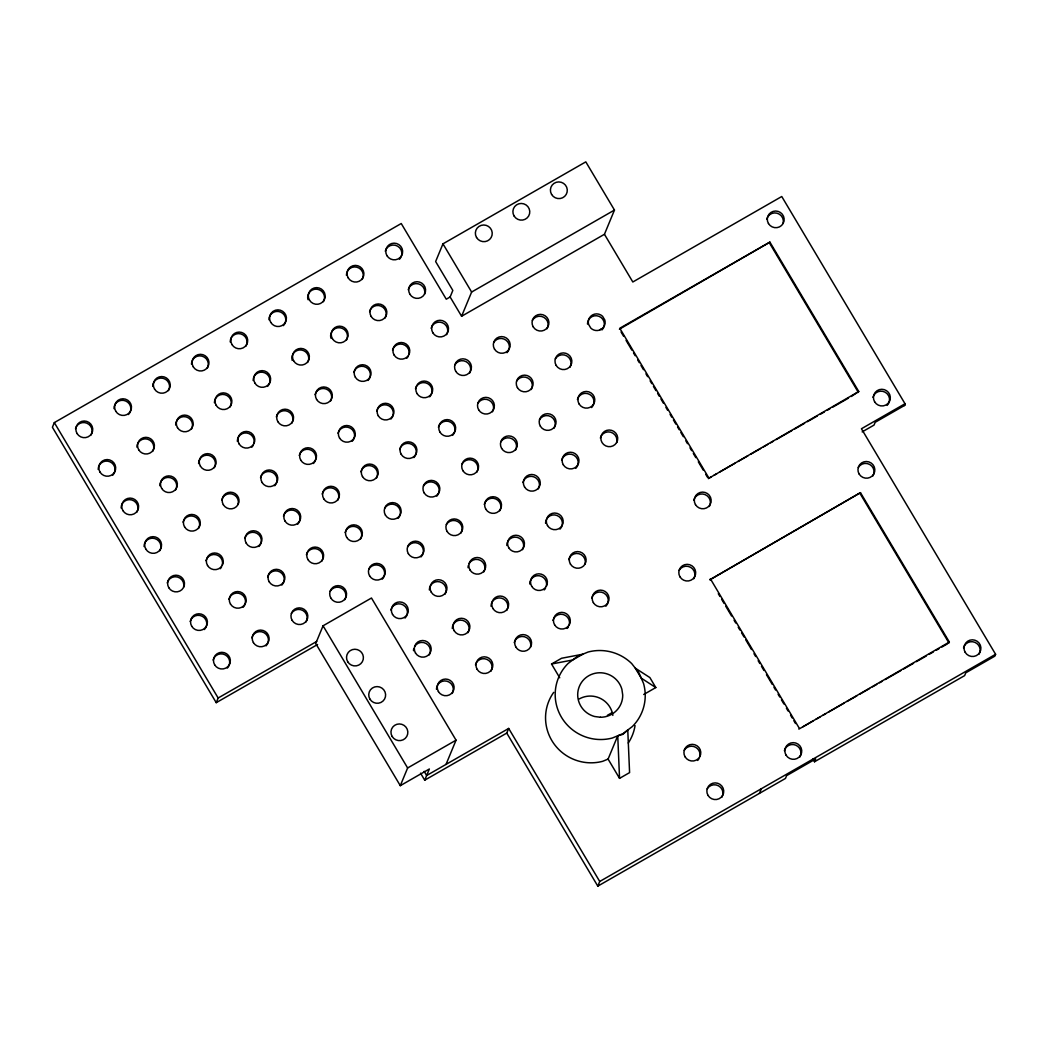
<?xml version="1.0" encoding="UTF-8"?>
<svg xmlns="http://www.w3.org/2000/svg" width="1048" height="1048" viewBox="0 0 1048 1048"><rect width="100%" height="100%" fill="white"/><g stroke="black" fill="none" stroke-linecap="round" stroke-linejoin="round"><path stroke-width="1.5" d="M450.129 296.99L452.828 290.44L435.627 261.542L442.963 243.843L585.806 161.864L614.469 210.059L604.447 234.28L461.592 316.26L450.129 296.99L446.265 299.204L401.24 223.525L54.326 422.606L52.4 427.27L216.229 702.671L317.57 644.507M216.229 702.671L218.154 698.007L316.692 641.468M446.016 764.411L456.05 740.176L371.477 598.015L323.059 625.8L315.723 643.511L400.297 785.673L429.353 768.996L424.715 780.184L420.549 773.175M461.592 316.26L471.626 292.038L614.469 210.059M400.297 785.673L407.633 767.974L456.05 740.176M506.76 733.089L508.686 728.439L599.731 881.473L597.805 886.136L506.76 733.089L424.715 780.184M619.407 329.19L769.9 242.114L858.757 391.507L851.29 396.498M858.757 391.507L708.278 478.582L711.107 476.958M608.089 759.08L617.744 735.788L622.813 734.36L627.765 730.037L629.586 772.612L619.551 778.363L608.089 759.08L602.692 761.307A45.116 44.396 22.5 0 1 553.829 743.621A45.116 44.396 22.5 0 1 553.685 692.374M860.474 492.652L709.981 579.727L860.474 492.652L949.344 642.044L948.964 642.974L860.094 493.582M904.241 405.615L905.014 403.742L781.756 196.513L632.822 281.991L604.447 234.28M759.433 793.375L761.359 788.712M798.851 729.12L949.344 642.044M812.868 759.014L814.506 761.765L815.672 758.962L786.616 775.638L785.463 778.441L597.805 886.136M905.014 403.742L861.443 428.75L995.6 654.293L994.827 656.153L965.771 672.829L964.619 675.619L814.506 761.765M601.88 328.758L602.731 328.103A8.463 8.319 22.5 0 0 604.827 320.046L602.6 316.3A8.463 8.332 21.4 0 0 588.57 324.356L590.797 328.103A8.463 8.319 22.5 0 0 598.971 330.264L601.88 328.758L599.98 329.845M769.9 242.114L619.787 328.26L708.658 477.652M713.937 475.334L716.766 473.709M719.596 472.085L735.172 463.137M738.015 461.513L747.918 455.828M750.748 454.203L760.665 448.518M763.494 446.88L767.752 444.444M770.581 442.819L773.411 441.195M776.24 439.571L791.816 430.636M794.659 429.012L804.563 423.313M807.392 421.689L817.309 416.004M820.139 414.379L824.396 411.943M827.226 410.318L830.055 408.694M832.885 407.069L848.461 398.122M905.21 405.052L875.198 422.279L874.032 425.082L862.15 431.894M551.536 664.013L561.558 658.262L582.675 654.24L572.653 660.004L551.536 664.013L559.724 677.781M508.686 728.439L426.641 775.52L424.165 771.341M607.395 715.339L612.242 712.561M643.708 694.496L655.812 687.554L649.878 677.571L635.324 668.179L641.258 678.161L655.812 687.554M803.109 726.683L813.012 720.998M815.855 719.373L820.099 716.937M822.929 715.312L825.759 713.675M828.588 712.05L844.164 703.116M847.007 701.492L856.91 695.807M859.753 694.182L869.657 688.484M872.486 686.859L876.744 684.423M879.573 682.798L882.403 681.174M885.233 679.549L900.808 670.615M903.651 668.978L913.555 663.292M916.397 661.668L926.301 655.983M929.131 654.358L933.388 651.922M936.218 650.297L939.047 648.673M941.877 647.048L947.549 643.786M599.731 881.473L995.6 654.293M769.507 243.044L858.378 392.437M621.058 331.98L623.56 336.172M626.049 340.364L631.865 350.137M633.516 352.927L635.18 355.717M637.669 359.909L639.332 362.7M640.996 365.49L643.485 369.682M645.974 373.861L647.638 376.664M650.127 380.843L651.791 383.647M653.454 386.437L655.943 390.616M657.607 393.419L659.271 396.209M660.934 399L663.423 403.192M665.912 407.371L667.576 410.174M670.065 414.353L671.729 417.143M673.392 419.947L675.881 424.126M677.545 426.916L679.209 429.719M680.859 432.51L683.361 436.702M685.851 440.881L687.514 443.671M690.003 447.863L691.667 450.653M693.317 453.443L695.82 457.635M698.309 461.827L703.287 470.198M705.776 474.39L707.439 477.181M710.374 578.797L799.244 728.19M718.286 593.692L719.95 596.482M721.614 599.273L724.103 603.465M725.766 606.255L731.583 616.028M734.072 620.22L735.735 623.01M738.224 627.202L739.888 629.992M741.552 632.782L744.041 636.974M745.704 639.765L751.508 649.537M754.01 653.729L755.66 656.52M758.163 660.712L759.813 663.502M761.477 666.292L763.966 670.484M766.468 674.676L772.284 684.449M773.935 687.239L775.599 690.029M778.088 694.221L779.751 697.012M781.415 699.802L783.904 703.994M786.393 708.173L788.057 710.976M790.546 715.155L792.209 717.959M793.873 720.749L795.537 723.539M442.963 243.843L471.626 292.038M323.059 625.8L407.633 767.974M54.326 422.606L218.154 698.007M617.744 735.788L619.551 778.363M385.271 251.206A8.463 8.319 22.5 0 1 397.585 246.149A8.463 8.319 22.5 0 1 399.471 259.275M429.326 589.919A8.463 8.319 22.5 0 1 439.859 581.863A8.463 8.319 22.5 0 1 445.125 594.098M468.063 567.689A8.463 8.319 22.5 0 1 468.325 565.527M469.15 563.523A8.463 8.319 22.5 0 1 480.639 560.47A8.463 8.319 22.5 0 1 483.862 571.867M408.065 356.543A8.463 8.319 22.5 0 1 406.742 358.259M392.541 350.202A8.463 8.319 22.5 0 1 402.812 344.307A8.463 8.319 22.5 0 1 408.89 354.525M159.846 485.735A8.463 8.319 22.5 0 1 170.392 477.678A8.463 8.319 22.5 0 1 175.645 489.914M322.195 493.988A8.463 8.319 22.5 0 1 333.513 488.447A8.463 8.319 22.5 0 1 337.731 500.328M183.046 522.127A8.463 8.319 22.5 0 1 194.365 516.585A8.463 8.319 22.5 0 1 198.583 528.467M136.921 447.182A8.463 8.319 22.5 0 1 147.454 439.138A8.463 8.319 22.5 0 1 152.72 451.374M221.521 567.02A8.463 8.319 22.5 0 1 220.198 568.75M205.984 560.68A8.463 8.319 22.5 0 1 216.255 554.785A8.463 8.319 22.5 0 1 222.333 565.016M283.458 516.219A8.463 8.319 22.5 0 1 295.772 511.162A8.463 8.319 22.5 0 1 297.671 524.288M221.783 499.896A8.463 8.319 22.5 0 1 232.053 494.001A8.463 8.319 22.5 0 1 238.145 504.232M438.405 427.296A8.463 8.319 22.5 0 1 450.719 422.239A8.463 8.319 22.5 0 1 452.618 435.365M337.993 433.204A8.463 8.319 22.5 0 1 350.32 428.147A8.463 8.319 22.5 0 1 352.207 441.274M399.668 449.526A8.463 8.319 22.5 0 1 411.982 444.47A8.463 8.319 22.5 0 1 413.881 457.596M345.133 532.541A8.463 8.319 22.5 0 1 356.451 527A8.463 8.319 22.5 0 1 360.656 538.882M423.418 486.076A8.463 8.319 22.5 0 1 435.837 483.626A8.463 8.319 22.5 0 1 436.806 496.149M152.72 386.398A8.463 8.319 22.5 0 1 163.252 378.354A8.463 8.319 22.5 0 1 168.518 390.59M330.919 338.19A8.463 8.319 22.5 0 1 340.05 327.762A8.463 8.319 22.5 0 1 346.403 340.22M268.93 319.719A8.463 8.319 22.5 0 1 280.51 312.016A8.463 8.319 22.5 0 1 283.405 325.627M113.983 408.628A8.463 8.319 22.5 0 1 125.563 400.926A8.463 8.319 22.5 0 1 128.459 414.536M353.805 372.433A8.463 8.319 22.5 0 1 366.119 367.363A8.463 8.319 22.5 0 1 368.005 380.49M75.508 428.711A8.463 8.319 22.5 0 1 86.827 423.156A8.463 8.319 22.5 0 1 91.045 435.051M98.185 469.412A8.463 8.319 22.5 0 1 109.765 461.709A8.463 8.319 22.5 0 1 112.66 475.32M346.403 275.257A8.463 8.319 22.5 0 1 356.936 267.201A8.463 8.319 22.5 0 1 362.202 279.436M307.981 299.636A8.463 8.319 22.5 0 1 317.125 289.209A8.463 8.319 22.5 0 1 323.465 301.667M369.603 311.649A8.463 8.319 22.5 0 1 380.922 306.095A8.463 8.319 22.5 0 1 385.14 317.989M545.536 588.19A8.463 8.319 22.5 0 1 544.213 589.919M529.738 584.011A8.463 8.319 22.5 0 1 539.183 575.745A8.463 8.319 22.5 0 1 546.349 586.186M568.461 626.743A8.463 8.319 22.5 0 1 567.138 628.473M552.938 620.403A8.463 8.319 22.5 0 1 563.208 614.508A8.463 8.319 22.5 0 1 569.287 624.739M516.559 381.171A8.463 8.319 22.5 0 1 528.048 378.118A8.463 8.319 22.5 0 1 531.271 389.515M539.497 419.724A8.463 8.319 22.5 0 1 550.986 416.672A8.463 8.319 22.5 0 1 554.209 428.069M493.621 342.617A8.463 8.319 22.5 0 1 506.04 340.181A8.463 8.319 22.5 0 1 507.009 352.691M376.73 410.973A8.463 8.319 22.5 0 1 389.057 405.917A8.463 8.319 22.5 0 1 390.943 419.043M514.201 642.634A8.463 8.319 22.5 0 1 524.472 636.739A8.463 8.319 22.5 0 1 530.55 646.97M436.453 689.256A8.463 8.319 22.5 0 1 446.998 681.2A8.463 8.319 22.5 0 1 452.251 693.435M475.464 664.864A8.463 8.319 22.5 0 1 486.783 659.323A8.463 8.319 22.5 0 1 490.988 671.205M506.8 545.458A8.463 8.319 22.5 0 1 517.332 537.401A8.463 8.319 22.5 0 1 522.598 549.637M121.11 507.966A8.463 8.319 22.5 0 1 131.655 499.909A8.463 8.319 22.5 0 1 136.908 512.144M413.528 650.703A8.463 8.319 22.5 0 1 413.79 648.542M414.615 646.537A8.463 8.319 22.5 0 1 426.104 643.485A8.463 8.319 22.5 0 1 429.326 654.882M452.264 628.473A8.463 8.319 22.5 0 1 462.797 620.416A8.463 8.319 22.5 0 1 468.063 632.651M491.001 606.242A8.463 8.319 22.5 0 1 501.534 598.185A8.463 8.319 22.5 0 1 506.8 610.421M228.923 599.233A8.463 8.319 22.5 0 1 241.237 594.177A8.463 8.319 22.5 0 1 243.123 607.303M244.721 538.449A8.463 8.319 22.5 0 1 257.035 533.393A8.463 8.319 22.5 0 1 258.935 546.519M190.186 621.464A8.463 8.319 22.5 0 1 202.5 616.407A8.463 8.319 22.5 0 1 204.386 629.534M253.118 445.452A8.463 8.319 22.5 0 1 251.795 447.182M237.32 441.274A8.463 8.319 22.5 0 1 246.778 433.007A8.463 8.319 22.5 0 1 253.944 443.448M198.583 463.504A8.463 8.319 22.5 0 1 209.128 455.461A8.463 8.319 22.5 0 1 214.382 467.683M276.331 416.894A8.463 8.319 22.5 0 1 287.65 411.34A8.463 8.319 22.5 0 1 291.855 423.222M175.658 424.951A8.463 8.319 22.5 0 1 186.19 416.908A8.463 8.319 22.5 0 1 191.457 429.143M214.395 402.72A8.463 8.319 22.5 0 1 224.927 394.677A8.463 8.319 22.5 0 1 230.193 406.912M407.62 546.86A8.463 8.319 22.5 0 1 420.038 544.41A8.463 8.319 22.5 0 1 421.008 556.933M251.847 637.787A8.463 8.319 22.5 0 1 264.162 632.73A8.463 8.319 22.5 0 1 266.061 645.856M291.409 613.552A8.463 8.319 22.5 0 1 302.898 610.499A8.463 8.319 22.5 0 1 306.121 621.896M213.111 660.017A8.463 8.319 22.5 0 1 225.425 654.961A8.463 8.319 22.5 0 1 227.324 668.087M446.356 524.629A8.463 8.319 22.5 0 1 457.858 521.577A8.463 8.319 22.5 0 1 461.068 532.974M368.883 569.09A8.463 8.319 22.5 0 1 381.302 566.641A8.463 8.319 22.5 0 1 382.271 579.164M431.134 328.312A8.463 8.319 22.5 0 1 442.453 322.758A8.463 8.319 22.5 0 1 446.671 334.653M454.884 364.848A8.463 8.319 22.5 0 1 466.386 361.796A8.463 8.319 22.5 0 1 469.596 373.206M484.268 504.402A8.463 8.319 22.5 0 1 495.599 498.861A8.463 8.319 22.5 0 1 499.804 510.743M191.457 364.167A8.463 8.319 22.5 0 1 201.989 356.124A8.463 8.319 22.5 0 1 207.255 368.359M230.193 341.936A8.463 8.319 22.5 0 1 240.726 333.893A8.463 8.319 22.5 0 1 245.992 346.128M260.52 477.665A8.463 8.319 22.5 0 1 272.834 472.609A8.463 8.319 22.5 0 1 274.733 485.735M299.256 455.435A8.463 8.319 22.5 0 1 311.57 450.378A8.463 8.319 22.5 0 1 313.47 463.504M315.068 394.664A8.463 8.319 22.5 0 1 326.387 389.109A8.463 8.319 22.5 0 1 330.592 401.004M253.131 380.49A8.463 8.319 22.5 0 1 264.712 372.787A8.463 8.319 22.5 0 1 267.607 386.398M292.182 360.42A8.463 8.319 22.5 0 1 301.313 349.993A8.463 8.319 22.5 0 1 307.667 362.451M360.931 471.757A8.463 8.319 22.5 0 1 372.25 466.216A8.463 8.319 22.5 0 1 376.468 478.098M384.681 508.306A8.463 8.319 22.5 0 1 397.1 505.856A8.463 8.319 22.5 0 1 398.07 518.38M267.659 577.003A8.463 8.319 22.5 0 1 279.973 571.946A8.463 8.319 22.5 0 1 281.86 585.072M462.155 463.845A8.463 8.319 22.5 0 1 473.657 460.793A8.463 8.319 22.5 0 1 476.866 472.19M306.396 554.772A8.463 8.319 22.5 0 1 317.714 549.231A8.463 8.319 22.5 0 1 321.919 561.112M167.248 582.911A8.463 8.319 22.5 0 1 177.518 577.016A8.463 8.319 22.5 0 1 183.597 587.247M577.409 399.498A8.463 8.319 22.5 0 1 589.723 394.441A8.463 8.319 22.5 0 1 591.622 407.567M532.358 320.387A8.463 8.319 22.5 0 1 543.86 317.334A8.463 8.319 22.5 0 1 547.069 328.745M616.643 442.531A8.463 8.319 22.5 0 1 602.024 442.531A8.463 8.319 22.5 0 1 609.202 430.007A8.463 8.319 22.5 0 1 616.643 442.531A8.463 8.319 22.5 0 0 610.617 432.156A8.463 8.319 22.5 0 0 600.347 438.051M555.296 358.94A8.463 8.319 22.5 0 1 566.785 355.888A8.463 8.319 22.5 0 1 570.007 367.298M698.937 758.726A8.463 8.319 22.5 0 1 697.614 760.455M684.226 750.368A8.463 8.319 22.5 0 1 699.763 756.708M477.823 403.401A8.463 8.319 22.5 0 1 489.311 400.349A8.463 8.319 22.5 0 1 492.534 411.746M522.873 482.512A8.463 8.319 22.5 0 1 534.192 476.971A8.463 8.319 22.5 0 1 538.397 488.853M390.852 609.988A8.463 8.319 22.5 0 1 403.166 604.932A8.463 8.319 22.5 0 1 405.065 618.058M545.536 523.227A8.463 8.319 22.5 0 1 557.117 515.524A8.463 8.319 22.5 0 1 560.012 529.135M408.196 289.759A8.463 8.319 22.5 0 1 418.466 283.864A8.463 8.319 22.5 0 1 424.558 294.082M500.761 441.955A8.463 8.319 22.5 0 1 512.249 438.902A8.463 8.319 22.5 0 1 515.472 450.299M144.048 546.519A8.463 8.319 22.5 0 1 154.58 538.462A8.463 8.319 22.5 0 1 159.846 550.698M415.466 388.756A8.463 8.319 22.5 0 1 427.794 383.686A8.463 8.319 22.5 0 1 429.68 396.812M330.146 591.321A8.463 8.319 22.5 0 1 341.635 588.269A8.463 8.319 22.5 0 1 344.858 599.666M591.675 598.172A8.463 8.319 22.5 0 1 603.989 593.116A8.463 8.319 22.5 0 1 605.875 606.242M568.736 559.619A8.463 8.319 22.5 0 1 579.007 553.724A8.463 8.319 22.5 0 1 585.085 563.955M561.61 460.282A8.463 8.319 22.5 0 1 573.924 455.225A8.463 8.319 22.5 0 1 575.811 468.351M707.164 788.921A8.463 8.319 22.5 0 1 718.653 785.882A8.463 8.319 22.5 0 1 721.875 797.279M679.117 570.361A8.463 8.319 22.5 0 1 690.619 567.322A8.463 8.319 22.5 0 1 693.828 578.719M963.531 647.861A8.463 8.319 22.5 0 1 974.85 642.319A8.463 8.319 22.5 0 1 979.055 654.201M858.273 467.552A8.463 8.319 22.5 0 1 869.775 464.5A8.463 8.319 22.5 0 1 872.984 475.897M784.363 750.682A8.463 8.319 22.5 0 1 795.694 745.141A8.463 8.319 22.5 0 1 799.899 757.023M635.049 725.596A45.116 44.396 22.5 0 1 628.263 743.045M579.099 699.029A22.558 22.191 22.5 0 1 612.844 715.417M766.769 219.084A8.463 8.319 22.5 0 1 777.04 213.189A8.463 8.319 22.5 0 1 783.118 223.407M693.789 500.145A8.463 8.319 22.5 0 1 705.108 494.604A8.463 8.319 22.5 0 1 709.313 506.485M587.483 324.055A8.463 8.319 22.5 0 1 599.076 316.352A8.463 8.319 22.5 0 1 601.958 329.963M872.945 397.323A8.463 8.319 22.5 0 1 885.259 392.266A8.463 8.319 22.5 0 1 887.145 405.393M577.278 656.467L568.029 663.528A45.116 44.396 22.5 0 0 561.466 717.251A45.116 44.396 22.5 0 0 612.333 738.015L623.141 733.574L632.389 726.5A45.116 44.396 22.5 0 0 643.564 683.519L638.939 672.79L631.695 663.567A45.116 44.396 22.5 0 0 588.085 652.026L577.278 656.467M600.452 717.264L594.622 716.505A22.558 22.191 22.5 0 1 584.116 679.274A22.558 22.191 22.5 0 1 621.883 689.27L622.722 695.034A22.558 22.191 22.5 0 1 600.452 717.264M392.541 614.456A8.463 8.319 22.5 0 0 407.161 614.469A8.463 8.319 22.5 0 0 399.707 601.945A8.463 8.319 22.5 0 0 392.541 614.456M431.278 592.225A8.463 8.319 22.5 0 0 445.898 592.238A8.463 8.319 22.5 0 0 438.444 579.714A8.463 8.319 22.5 0 0 431.278 592.225M470.015 569.994A8.463 8.319 22.5 0 0 484.635 570.007A8.463 8.319 22.5 0 0 477.181 557.484A8.463 8.319 22.5 0 0 470.015 569.994M355.351 377.241A8.463 8.319 22.5 0 0 369.957 377.241A8.463 8.319 22.5 0 0 362.516 364.73A8.463 8.319 22.5 0 0 355.351 377.241M154.528 389.057A8.463 8.319 22.5 0 0 169.147 389.057A8.463 8.319 22.5 0 0 161.693 376.546A8.463 8.319 22.5 0 0 154.528 389.057M332.413 338.687A8.463 8.319 22.5 0 0 347.032 338.687A8.463 8.319 22.5 0 0 339.578 326.177A8.463 8.319 22.5 0 0 332.413 338.687M270.738 322.365A8.463 8.319 22.5 0 0 285.357 322.365A8.463 8.319 22.5 0 0 277.917 309.854A8.463 8.319 22.5 0 0 270.738 322.365M394.087 355.01A8.463 8.319 22.5 0 0 408.694 355.01A8.463 8.319 22.5 0 0 401.253 342.5A8.463 8.319 22.5 0 0 394.087 355.01M115.791 411.288A8.463 8.319 22.5 0 0 130.411 411.288A8.463 8.319 22.5 0 0 122.957 398.777A8.463 8.319 22.5 0 0 115.791 411.288M371.149 316.457A8.463 8.319 22.5 0 0 385.769 316.457A8.463 8.319 22.5 0 0 378.315 303.946A8.463 8.319 22.5 0 0 371.149 316.457M348.211 277.903A8.463 8.319 22.5 0 0 362.831 277.903A8.463 8.319 22.5 0 0 355.39 265.393A8.463 8.319 22.5 0 0 348.211 277.903M77.054 433.518A8.463 8.319 22.5 0 0 91.674 433.518A8.463 8.319 22.5 0 0 84.22 421.008A8.463 8.319 22.5 0 0 77.054 433.518M99.992 472.072A8.463 8.319 22.5 0 0 114.612 472.072A8.463 8.319 22.5 0 0 107.158 459.561A8.463 8.319 22.5 0 0 99.992 472.072M309.474 300.134A8.463 8.319 22.5 0 0 324.094 300.134A8.463 8.319 22.5 0 0 316.653 287.624A8.463 8.319 22.5 0 0 309.474 300.134M138.729 449.841A8.463 8.319 22.5 0 0 153.349 449.841A8.463 8.319 22.5 0 0 145.895 437.33A8.463 8.319 22.5 0 0 138.729 449.841M531.69 586.317A8.463 8.319 22.5 0 0 546.309 586.33A8.463 8.319 22.5 0 0 538.855 573.806A8.463 8.319 22.5 0 0 531.69 586.317M554.615 624.87A8.463 8.319 22.5 0 0 569.234 624.883A8.463 8.319 22.5 0 0 561.794 612.36A8.463 8.319 22.5 0 0 554.615 624.87M508.752 547.763A8.463 8.319 22.5 0 0 523.371 547.776A8.463 8.319 22.5 0 0 515.917 535.253A8.463 8.319 22.5 0 0 508.752 547.763M517.424 387.655A8.463 8.319 22.5 0 0 532.043 387.655A8.463 8.319 22.5 0 0 524.59 375.145A8.463 8.319 22.5 0 0 517.424 387.655M540.362 426.209A8.463 8.319 22.5 0 0 554.981 426.209A8.463 8.319 22.5 0 0 547.528 413.685A8.463 8.319 22.5 0 0 540.362 426.209M494.486 349.102A8.463 8.319 22.5 0 0 509.105 349.102A8.463 8.319 22.5 0 0 501.665 336.591A8.463 8.319 22.5 0 0 494.486 349.102M563.287 464.762A8.463 8.319 22.5 0 0 577.906 464.762A8.463 8.319 22.5 0 0 570.466 452.238A8.463 8.319 22.5 0 0 563.287 464.762M401.214 454.347A8.463 8.319 22.5 0 0 415.833 454.347A8.463 8.319 22.5 0 0 408.379 441.824A8.463 8.319 22.5 0 0 401.214 454.347M439.95 432.117A8.463 8.319 22.5 0 0 454.57 432.117A8.463 8.319 22.5 0 0 447.116 419.593A8.463 8.319 22.5 0 0 439.95 432.117M378.276 415.794A8.463 8.319 22.5 0 0 392.895 415.794A8.463 8.319 22.5 0 0 385.454 403.284A8.463 8.319 22.5 0 0 378.276 415.794M438.405 691.562A8.463 8.319 22.5 0 0 453.024 691.575A8.463 8.319 22.5 0 0 445.583 679.052A8.463 8.319 22.5 0 0 438.405 691.562M515.878 647.101A8.463 8.319 22.5 0 0 530.498 647.114A8.463 8.319 22.5 0 0 523.057 634.59A8.463 8.319 22.5 0 0 515.878 647.101M477.141 669.331A8.463 8.319 22.5 0 0 491.761 669.345A8.463 8.319 22.5 0 0 484.32 656.821A8.463 8.319 22.5 0 0 477.141 669.331M122.917 510.625A8.463 8.319 22.5 0 0 137.537 510.625A8.463 8.319 22.5 0 0 130.096 498.101A8.463 8.319 22.5 0 0 122.917 510.625M239.127 443.933A8.463 8.319 22.5 0 0 253.747 443.933A8.463 8.319 22.5 0 0 246.306 431.422A8.463 8.319 22.5 0 0 239.127 443.933M415.48 653.009A8.463 8.319 22.5 0 0 430.086 653.022A8.463 8.319 22.5 0 0 422.645 640.498A8.463 8.319 22.5 0 0 415.48 653.009M454.216 630.778A8.463 8.319 22.5 0 0 468.823 630.791A8.463 8.319 22.5 0 0 461.382 618.268A8.463 8.319 22.5 0 0 454.216 630.778M492.953 608.547A8.463 8.319 22.5 0 0 507.56 608.561A8.463 8.319 22.5 0 0 500.119 596.037A8.463 8.319 22.5 0 0 492.953 608.547M207.53 565.501A8.463 8.319 22.5 0 0 222.15 565.501A8.463 8.319 22.5 0 0 214.696 552.977A8.463 8.319 22.5 0 0 207.53 565.501M408.34 553.672A8.463 8.319 22.5 0 0 422.96 553.685A8.463 8.319 22.5 0 0 415.519 541.161A8.463 8.319 22.5 0 0 408.34 553.672M292.13 620.364A8.463 8.319 22.5 0 0 306.75 620.377A8.463 8.319 22.5 0 0 299.309 607.853A8.463 8.319 22.5 0 0 292.13 620.364M253.393 642.594A8.463 8.319 22.5 0 0 268.013 642.607A8.463 8.319 22.5 0 0 260.559 630.084A8.463 8.319 22.5 0 0 253.393 642.594M214.657 664.825A8.463 8.319 22.5 0 0 229.276 664.838A8.463 8.319 22.5 0 0 221.822 652.315A8.463 8.319 22.5 0 0 214.657 664.825M447.077 531.441A8.463 8.319 22.5 0 0 461.696 531.454A8.463 8.319 22.5 0 0 454.256 518.93A8.463 8.319 22.5 0 0 447.077 531.441M455.749 371.333A8.463 8.319 22.5 0 0 470.369 371.333A8.463 8.319 22.5 0 0 462.928 358.822A8.463 8.319 22.5 0 0 455.749 371.333M432.824 332.779A8.463 8.319 22.5 0 0 447.431 332.779A8.463 8.319 22.5 0 0 439.99 320.269A8.463 8.319 22.5 0 0 432.824 332.779M485.814 509.21A8.463 8.319 22.5 0 0 500.433 509.223A8.463 8.319 22.5 0 0 492.992 496.7A8.463 8.319 22.5 0 0 485.814 509.21M262.066 482.486A8.463 8.319 22.5 0 0 276.685 482.486A8.463 8.319 22.5 0 0 269.244 469.963A8.463 8.319 22.5 0 0 262.066 482.486M323.74 498.809A8.463 8.319 22.5 0 0 338.36 498.809A8.463 8.319 22.5 0 0 330.906 486.285A8.463 8.319 22.5 0 0 323.74 498.809M285.004 521.039A8.463 8.319 22.5 0 0 299.623 521.039A8.463 8.319 22.5 0 0 292.169 508.516A8.463 8.319 22.5 0 0 285.004 521.039M300.802 460.255A8.463 8.319 22.5 0 0 315.422 460.255A8.463 8.319 22.5 0 0 307.981 447.732A8.463 8.319 22.5 0 0 300.802 460.255M316.601 399.471A8.463 8.319 22.5 0 0 331.22 399.471A8.463 8.319 22.5 0 0 323.78 386.961A8.463 8.319 22.5 0 0 316.601 399.471M277.864 421.702A8.463 8.319 22.5 0 0 292.484 421.702A8.463 8.319 22.5 0 0 285.043 409.192A8.463 8.319 22.5 0 0 277.864 421.702M254.939 383.149A8.463 8.319 22.5 0 0 269.559 383.149A8.463 8.319 22.5 0 0 262.105 370.638A8.463 8.319 22.5 0 0 254.939 383.149M339.539 438.025A8.463 8.319 22.5 0 0 354.159 438.025A8.463 8.319 22.5 0 0 346.718 425.501A8.463 8.319 22.5 0 0 339.539 438.025M293.676 360.918A8.463 8.319 22.5 0 0 308.295 360.918A8.463 8.319 22.5 0 0 300.841 348.408A8.463 8.319 22.5 0 0 293.676 360.918M362.477 476.578A8.463 8.319 22.5 0 0 377.097 476.578A8.463 8.319 22.5 0 0 369.643 464.054A8.463 8.319 22.5 0 0 362.477 476.578M424.152 492.901A8.463 8.319 22.5 0 0 438.758 492.901A8.463 8.319 22.5 0 0 431.317 480.377A8.463 8.319 22.5 0 0 424.152 492.901M385.415 515.131A8.463 8.319 22.5 0 0 400.022 515.131A8.463 8.319 22.5 0 0 392.581 502.608A8.463 8.319 22.5 0 0 385.415 515.131M246.267 543.27A8.463 8.319 22.5 0 0 260.887 543.27A8.463 8.319 22.5 0 0 253.433 530.746A8.463 8.319 22.5 0 0 246.267 543.27M269.192 581.81A8.463 8.319 22.5 0 0 283.812 581.823A8.463 8.319 22.5 0 0 276.371 569.3A8.463 8.319 22.5 0 0 269.192 581.81M462.889 470.67A8.463 8.319 22.5 0 0 477.495 470.67A8.463 8.319 22.5 0 0 470.054 458.146A8.463 8.319 22.5 0 0 462.889 470.67M307.929 559.58A8.463 8.319 22.5 0 0 322.548 559.593A8.463 8.319 22.5 0 0 315.107 547.069A8.463 8.319 22.5 0 0 307.929 559.58M177.466 427.61A8.463 8.319 22.5 0 0 192.085 427.61A8.463 8.319 22.5 0 0 184.631 415.1A8.463 8.319 22.5 0 0 177.466 427.61M346.665 537.349A8.463 8.319 22.5 0 0 361.285 537.362A8.463 8.319 22.5 0 0 353.844 524.838A8.463 8.319 22.5 0 0 346.665 537.349M223.329 504.717A8.463 8.319 22.5 0 0 237.948 504.717A8.463 8.319 22.5 0 0 230.494 492.193A8.463 8.319 22.5 0 0 223.329 504.717M184.592 526.947A8.463 8.319 22.5 0 0 199.212 526.947A8.463 8.319 22.5 0 0 191.758 514.424A8.463 8.319 22.5 0 0 184.592 526.947M230.455 604.041A8.463 8.319 22.5 0 0 245.075 604.054A8.463 8.319 22.5 0 0 237.634 591.531A8.463 8.319 22.5 0 0 230.455 604.041M556.161 365.425A8.463 8.319 22.5 0 0 570.78 365.425A8.463 8.319 22.5 0 0 563.326 352.914A8.463 8.319 22.5 0 0 556.161 365.425M579.099 403.978A8.463 8.319 22.5 0 0 593.718 403.978A8.463 8.319 22.5 0 0 586.264 391.454A8.463 8.319 22.5 0 0 579.099 403.978M533.222 326.871A8.463 8.319 22.5 0 0 547.842 326.871A8.463 8.319 22.5 0 0 540.401 314.361A8.463 8.319 22.5 0 0 533.222 326.871M685.091 756.853A8.463 8.319 22.5 0 0 699.71 756.866A8.463 8.319 22.5 0 0 692.256 744.342A8.463 8.319 22.5 0 0 685.091 756.853M478.687 409.886A8.463 8.319 22.5 0 0 493.307 409.886A8.463 8.319 22.5 0 0 485.853 397.362A8.463 8.319 22.5 0 0 478.687 409.886M524.55 486.993A8.463 8.319 22.5 0 0 539.17 486.993A8.463 8.319 22.5 0 0 531.729 474.469A8.463 8.319 22.5 0 0 524.55 486.993M547.488 525.533A8.463 8.319 22.5 0 0 562.108 525.546A8.463 8.319 22.5 0 0 554.654 513.022A8.463 8.319 22.5 0 0 547.488 525.533M501.625 448.439A8.463 8.319 22.5 0 0 516.245 448.439A8.463 8.319 22.5 0 0 508.791 435.916A8.463 8.319 22.5 0 0 501.625 448.439M409.886 294.226A8.463 8.319 22.5 0 0 424.506 294.226A8.463 8.319 22.5 0 0 417.052 281.716A8.463 8.319 22.5 0 0 409.886 294.226M386.948 255.673A8.463 8.319 22.5 0 0 401.567 255.673A8.463 8.319 22.5 0 0 394.127 243.162A8.463 8.319 22.5 0 0 386.948 255.673M232.001 344.596A8.463 8.319 22.5 0 0 246.621 344.596A8.463 8.319 22.5 0 0 239.18 332.085A8.463 8.319 22.5 0 0 232.001 344.596M417.012 393.563A8.463 8.319 22.5 0 0 431.632 393.563A8.463 8.319 22.5 0 0 424.191 381.053A8.463 8.319 22.5 0 0 417.012 393.563M193.264 366.826A8.463 8.319 22.5 0 0 207.884 366.826A8.463 8.319 22.5 0 0 200.43 354.316A8.463 8.319 22.5 0 0 193.264 366.826M145.855 549.178A8.463 8.319 22.5 0 0 160.475 549.178A8.463 8.319 22.5 0 0 153.021 536.655A8.463 8.319 22.5 0 0 145.855 549.178M216.202 405.38A8.463 8.319 22.5 0 0 230.822 405.38A8.463 8.319 22.5 0 0 223.368 392.869A8.463 8.319 22.5 0 0 216.202 405.38M168.793 587.718A8.463 8.319 22.5 0 0 183.413 587.731A8.463 8.319 22.5 0 0 175.959 575.208A8.463 8.319 22.5 0 0 168.793 587.718M191.719 626.272A8.463 8.319 22.5 0 0 206.338 626.285A8.463 8.319 22.5 0 0 198.897 613.761A8.463 8.319 22.5 0 0 191.719 626.272M161.654 488.394A8.463 8.319 22.5 0 0 176.274 488.394A8.463 8.319 22.5 0 0 168.833 475.871A8.463 8.319 22.5 0 0 161.654 488.394M200.391 466.164A8.463 8.319 22.5 0 0 215.01 466.164A8.463 8.319 22.5 0 0 207.57 453.653A8.463 8.319 22.5 0 0 200.391 466.164M330.867 598.133A8.463 8.319 22.5 0 0 345.486 598.146A8.463 8.319 22.5 0 0 338.046 585.622A8.463 8.319 22.5 0 0 330.867 598.133M369.603 575.902A8.463 8.319 22.5 0 0 384.223 575.915A8.463 8.319 22.5 0 0 376.782 563.392A8.463 8.319 22.5 0 0 369.603 575.902M593.351 602.639A8.463 8.319 22.5 0 0 607.971 602.652A8.463 8.319 22.5 0 0 600.53 590.129A8.463 8.319 22.5 0 0 593.351 602.639M570.426 564.086A8.463 8.319 22.5 0 0 585.046 564.099A8.463 8.319 22.5 0 0 577.592 551.576A8.463 8.319 22.5 0 0 570.426 564.086M708.029 795.406A8.463 8.319 22.5 0 0 722.648 795.419A8.463 8.319 22.5 0 0 715.195 782.895A8.463 8.319 22.5 0 0 708.029 795.406M679.982 576.845A8.463 8.319 22.5 0 0 694.601 576.859A8.463 8.319 22.5 0 0 687.147 564.335A8.463 8.319 22.5 0 0 679.982 576.845M476.539 237.503A8.463 8.319 22.5 0 0 491.158 237.516A8.463 8.319 22.5 0 0 483.718 224.993A8.463 8.319 22.5 0 0 476.539 237.503M514.07 215.967A8.463 8.319 22.5 0 0 528.69 215.98A8.463 8.319 22.5 0 0 521.236 203.456A8.463 8.319 22.5 0 0 514.07 215.967M551.589 194.43A8.463 8.319 22.5 0 0 566.208 194.443A8.463 8.319 22.5 0 0 558.767 181.92A8.463 8.319 22.5 0 0 551.589 194.43M859.137 474.037A8.463 8.319 22.5 0 0 873.757 474.037A8.463 8.319 22.5 0 0 866.316 461.513A8.463 8.319 22.5 0 0 859.137 474.037M965.208 652.341A8.463 8.319 22.5 0 0 979.828 652.341A8.463 8.319 22.5 0 0 972.387 639.817A8.463 8.319 22.5 0 0 965.208 652.341M786.052 755.15A8.463 8.319 22.5 0 0 800.672 755.163A8.463 8.319 22.5 0 0 793.218 742.639A8.463 8.319 22.5 0 0 786.052 755.15M768.459 223.538A8.463 8.319 22.9 0 0 783.079 223.552A8.463 8.319 22.9 0 0 775.625 211.028A8.463 8.319 22.9 0 0 768.459 223.538M695.466 504.612A8.463 8.319 22.5 0 0 710.086 504.612A8.463 8.319 22.5 0 0 702.645 492.101A8.463 8.319 22.5 0 0 695.466 504.612M874.621 401.79A8.463 8.319 22.5 0 0 889.241 401.803A8.463 8.319 22.5 0 0 881.8 389.28A8.463 8.319 22.5 0 0 874.621 401.79M392.135 736.456A8.463 8.319 22.5 0 0 406.755 736.469A8.463 8.319 22.5 0 0 399.301 723.945A8.463 8.319 22.5 0 0 392.135 736.456M369.918 699.108A8.463 8.319 22.5 0 0 384.537 699.121A8.463 8.319 22.5 0 0 377.084 686.597A8.463 8.319 22.5 0 0 369.918 699.108M347.7 661.76A8.463 8.319 22.5 0 0 362.32 661.773A8.463 8.319 22.5 0 0 354.866 649.249A8.463 8.319 22.5 0 0 347.7 661.76"/></g></svg>
